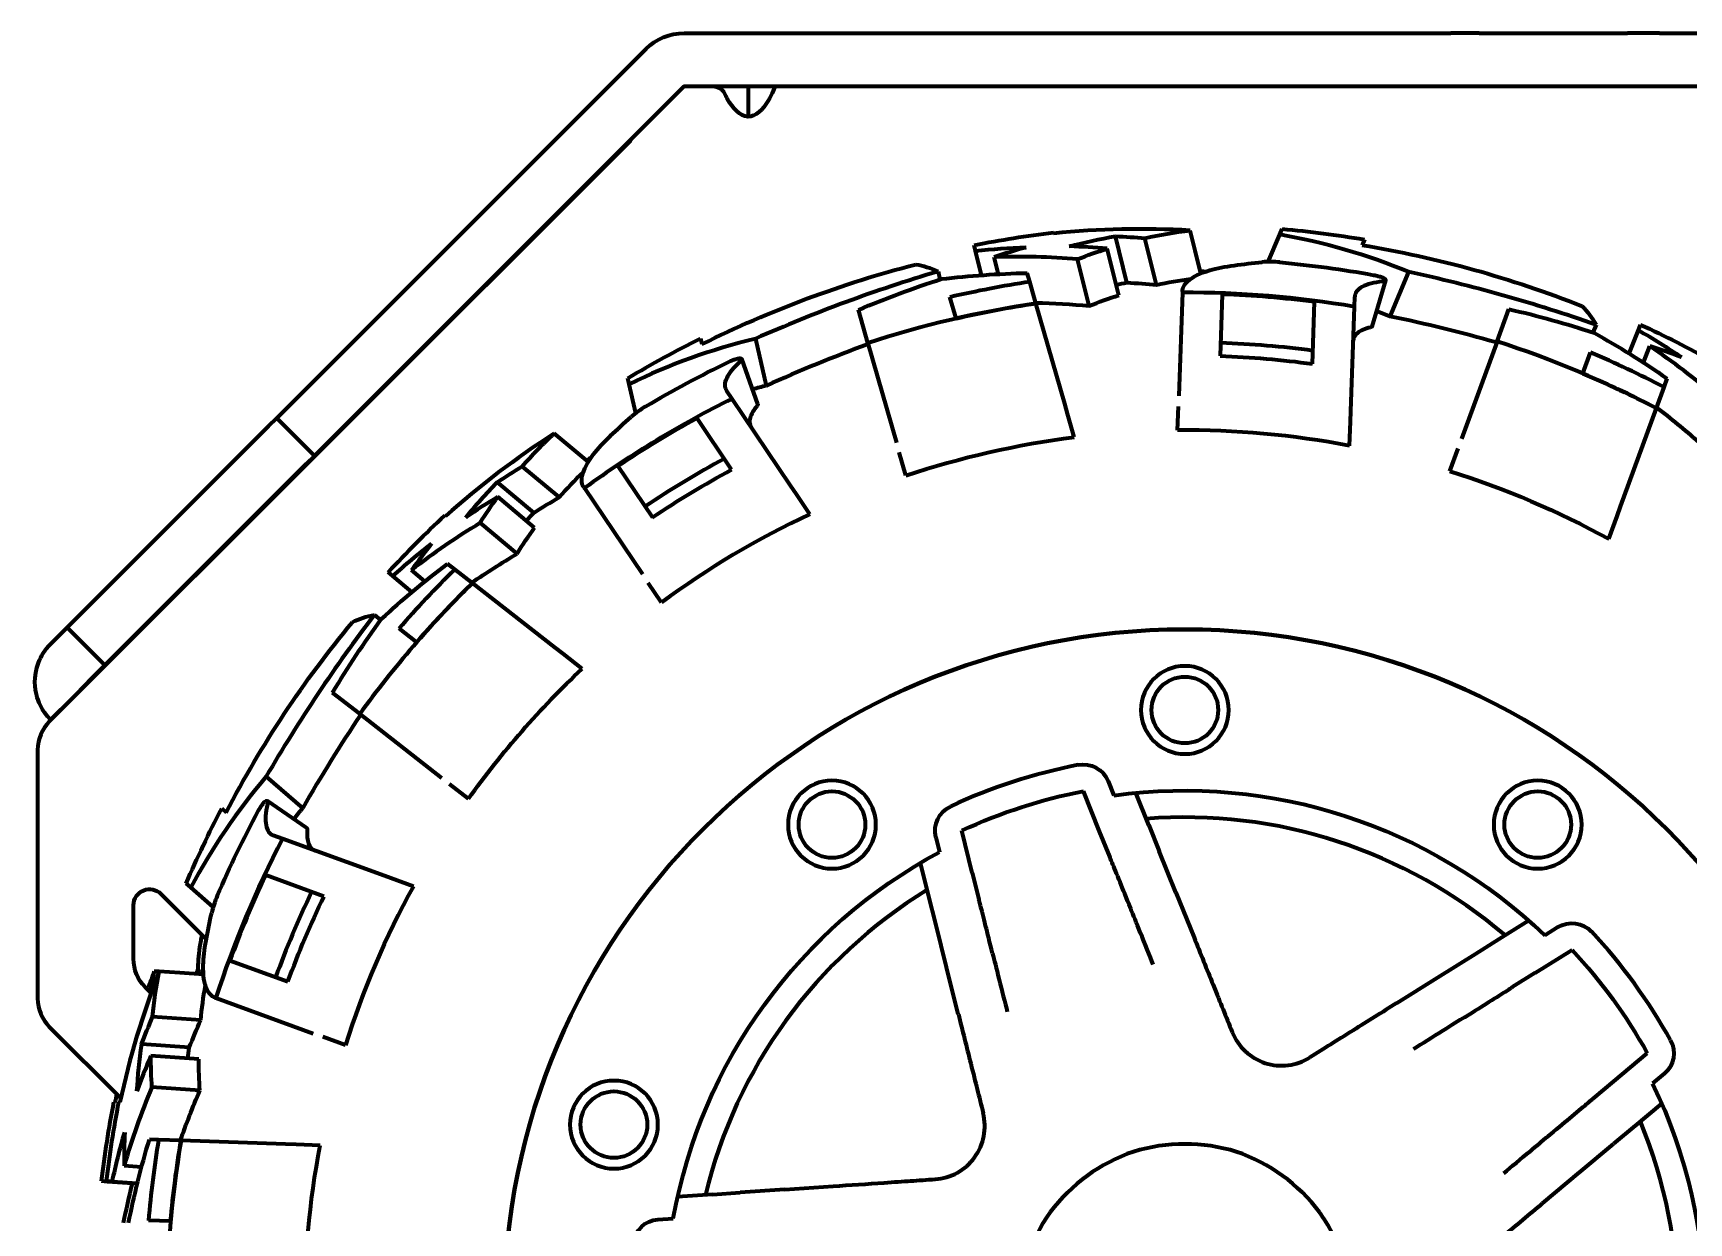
# Model space of a CAD drawing. Header units: millimetres. Extents: x 0 to 1189, y 0 to 841.
# Drawn here: x 471.3 to 533.4, y 652.1 to 696.8 of the extents above; entities that cross this region are included whole.
import ezdxf

# ---------------------------------------------------------------- set-up
doc = ezdxf.new("R2010")
doc.units = ezdxf.units.MM
doc.header["$LTSCALE"] = 0.75
doc.layers.add('Visible', color=7, linetype='Continuous', lineweight=70)

msp = doc.modelspace()

# ---------------------------------------------------------------- linework, layer by layer
at = {"layer": 'Visible', "extrusion": (0, 1, 0)}
for p, q in [((495.725, 696.755), (524.503, 696.755)), ((525.564, 696.755), (524.503, 696.755)), ((525.564, 696.755), (526.685, 696.755)), ((526.685, 696.755), (527.746, 696.755)), ((527.746, 696.755), (531.125, 696.755)), ((532.325, 696.755), (531.125, 696.755)), ((532.325, 696.755), (534.125, 696.755)), ((487.247, 689.109), (494.303, 696.166)), ((495.718, 694.752), (488.661, 687.695)), ((524.503, 694.755), (495.725, 694.755)), ((498.139, 693.614), (498.139, 694.755)), ((525.564, 694.755), (524.503, 694.755)), ((526.685, 694.755), (525.564, 694.755)), ((527.746, 694.755), (526.685, 694.755)), ((531.125, 694.755), (527.746, 694.755)), ((532.325, 694.755), (531.125, 694.755)), ((534.004, 694.755), (532.325, 694.755)), ((493.724, 692.728), (471.91, 670.914)), ((493.724, 692.745), (493.724, 692.759)), ((493.724, 692.745), (493.724, 692.728)), ((487.247, 689.109), (486.497, 688.359)), ((509.585, 689.269), (509.593, 689.235)), ((512.343, 687.39), (511.909, 689.129)), ((513.457, 687.303), (513.02, 689.056)), ((514.906, 688.594), (514.718, 689.348)), ((517.64, 688.168), (518.075, 689.192)), ((518.075, 689.192), (518.166, 689.405)), ((521.256, 689.008), (521.167, 688.8)), ((506.665, 688.581), (506.611, 688.795)), ((506.892, 687.67), (506.665, 688.581)), ((512.04, 686.917), (511.604, 688.667)), ((515.121, 687.734), (514.906, 688.594)), ((480.754, 682.617), (486.497, 688.359)), ((505.259, 687.808), (505.329, 687.507)), ((507.526, 687.71), (507.368, 688.345)), ((510.93, 686.513), (510.493, 688.264)), ((522.912, 687.79), (522.203, 686.121)), ((488.661, 687.695), (487.911, 686.945)), ((508.697, 687.417), (508.602, 687.749)), ((508.929, 686.609), (508.697, 687.417)), ((521.545, 685.747), (522.057, 687.475)), ((487.911, 686.945), (482.168, 681.203)), ((505.93, 686.043), (505.7, 686.844)), ((508.929, 686.609), (508.93, 686.606)), ((510.011, 682.835), (508.93, 686.606)), ((514.424, 687.017), (514.288, 683.132)), ((514.425, 687.055), (514.424, 687.017)), ((515.923, 686.948), (515.842, 684.636)), ((519.305, 684.34), (519.386, 686.662)), ((520.88, 686.483), (520.893, 686.859)), ((502.625, 685.119), (502.268, 686.363)), ((520.743, 682.563), (520.88, 686.483)), ((526.232, 685.176), (526.675, 686.392)), ((496.346, 685.293), (496.397, 685.073)), ((498.402, 685.281), (498.81, 683.515)), ((529.945, 685.804), (529.824, 685.519)), ((531.184, 684.732), (531.536, 685.603)), ((531.536, 685.603), (531.618, 685.807)), ((502.625, 685.119), (503.696, 681.381)), ((526.232, 685.176), (524.903, 681.523)), ((529.45, 683.981), (529.735, 684.765)), ((531.721, 684.392), (531.966, 684.998)), ((498.497, 682.825), (497.896, 684.525)), ((493.665, 683.573), (493.613, 683.799)), ((493.915, 682.489), (493.665, 683.573)), ((532.209, 682.677), (532.496, 683.466)), ((532.496, 683.466), (532.614, 683.791)), ((497.527, 683.03), (497.316, 683.342)), ((499.72, 679.778), (497.527, 683.03)), ((510.119, 682.458), (510.011, 682.835)), ((480.133, 681.995), (480.443, 682.306)), ((480.754, 682.617), (480.443, 682.306)), ((481.858, 680.892), (480.443, 682.306)), ((497.512, 680.37), (496.212, 682.296)), ((510.369, 681.587), (510.119, 682.458)), ((514.243, 681.847), (514.275, 682.743)), ((520.698, 681.265), (520.73, 682.17)), ((520.73, 682.17), (520.743, 682.563)), ((530.866, 678.987), (532.208, 682.674)), ((532.209, 682.677), (532.208, 682.674)), ((472.7, 674.562), (480.133, 681.995)), ((491.453, 681.226), (490.857, 681.726)), ((482.168, 681.203), (481.858, 680.892)), ((492.132, 680.656), (491.453, 681.226)), ((504.051, 680.146), (503.803, 681.008)), ((524.463, 680.315), (524.77, 681.158)), ((474.114, 673.148), (481.547, 680.581)), ((481.858, 680.892), (481.547, 680.581)), ((491.039, 679.331), (489.656, 680.491)), ((493.242, 680.492), (494.536, 678.574)), ((490.086, 678.746), (488.714, 679.897)), ((491.968, 679.699), (491.99, 679.667)), ((499.94, 679.452), (499.72, 679.778)), ((490.12, 678.185), (488.738, 679.344)), ((491.99, 679.667), (494.164, 676.444)), ((500.446, 678.701), (499.94, 679.452)), ((486.751, 678.645), (486.778, 678.622)), ((530.422, 677.767), (530.732, 678.618)), ((530.732, 678.618), (530.866, 678.987)), ((489.459, 677.205), (488.077, 678.365)), ((486.002, 676.173), (485.5, 676.594)), ((487.122, 676.625), (486.849, 676.837)), ((487.784, 676.108), (487.122, 676.625)), ((484.793, 676.371), (484.624, 676.513)), ((485.512, 675.768), (484.793, 676.371)), ((487.784, 676.108), (487.786, 676.105)), ((490.878, 673.69), (487.786, 676.105)), ((494.882, 675.378), (494.381, 676.122)), ((484.11, 674.92), (484.343, 674.718)), ((471.958, 673.821), (472.575, 674.438)), ((472.7, 674.562), (472.575, 674.438)), ((473.99, 673.024), (472.575, 674.438)), ((485.69, 673.886), (485.033, 674.4)), ((491.187, 673.449), (490.878, 673.69)), ((473.99, 673.024), (473.372, 672.407)), ((474.114, 673.148), (473.99, 673.024)), ((491.901, 672.891), (491.187, 673.449)), ((473.372, 672.393), (472.75, 671.77)), ((473.372, 672.393), (473.38, 672.384)), ((472.75, 671.77), (471.958, 670.978)), ((483.56, 671.196), (482.54, 671.993)), ((471.958, 670.978), (471.966, 670.97)), ((483.56, 671.196), (486.623, 668.802)), ((471.471, 669.854), (471.471, 660.51)), ((480.048, 668.845), (481.416, 667.656)), ((487.636, 668.011), (486.929, 668.563)), ((511.638, 668.674), (511.854, 668.136)), ((481.569, 666.914), (480.083, 667.936)), ((511.318, 666.789), (510.71, 668.301)), ((513.165, 667.021), (512.678, 668.232)), ((478.378, 667.647), (478.548, 667.499)), ((480.663, 666.51), (480.309, 666.638)), ((506.542, 665.237), (506.146, 666.817)), ((511.7, 665.841), (511.318, 666.789)), ((513.165, 667.021), (513.558, 666.046)), ((484.349, 665.168), (480.663, 666.51)), ((505.176, 666.574), (505.317, 666.012)), ((514.184, 664.49), (513.558, 666.046)), ((504.912, 664.34), (504.594, 665.605)), ((477.219, 664.679), (477.045, 664.831)), ((482.214, 664.349), (480.031, 665.143)), ((484.718, 665.034), (484.349, 665.168)), ((485.569, 664.724), (484.718, 665.034)), ((506.542, 665.237), (506.791, 664.246)), ((476.095, 664.442), (477.799, 662.739)), ((478.059, 663.949), (477.219, 664.679)), ((505.168, 663.32), (504.912, 664.34)), ((514.184, 664.49), (514.861, 662.806)), ((475.071, 662.002), (475.071, 664.018)), ((505.576, 661.693), (505.168, 663.32)), ((526.31, 662.75), (527.416, 663.444)), ((528.517, 663.19), (528.026, 662.882)), ((525.419, 662.192), (526.31, 662.75)), ((527.667, 661.477), (529.048, 662.342)), ((478.688, 661.938), (480.862, 661.147)), ((506.017, 659.932), (505.576, 661.693)), ((523.998, 661.301), (525.419, 662.192)), ((476.029, 661.522), (475.847, 661.534)), ((476.809, 661.48), (476.033, 661.534)), ((477.694, 661.418), (476.809, 661.48)), ((522.46, 660.337), (523.998, 661.301)), ((527.667, 661.477), (526.802, 660.934)), ((475.73, 660.721), (475.51, 660.941)), ((478.124, 660.547), (478.16, 660.534)), ((478.16, 660.534), (481.813, 659.205)), ((477.589, 659.703), (475.787, 659.829)), ((471.91, 659.45), (474.59, 656.77)), ((477.162, 658.67), (475.375, 658.795)), ((483.021, 658.765), (482.178, 659.072)), ((477.518, 658.236), (475.719, 658.362)), ((530.619, 657.414), (531.869, 658.46)), ((529.835, 656.758), (530.619, 657.414)), ((532.511, 657.693), (532.066, 657.321)), ((477.56, 657.055), (475.759, 657.181)), ((474.336, 656.628), (474.371, 656.625)), ((474.522, 656.628), (474.558, 656.625)), ((531.411, 655.73), (532.412, 656.567)), ((531.411, 655.73), (530.604, 655.055)), ((476.01, 655.212), (475.664, 655.224)), ((476.849, 655.182), (476.01, 655.212)), ((476.849, 655.182), (476.853, 655.182)), ((480.773, 655.045), (476.853, 655.182)), ((481.166, 655.032), (480.773, 655.045)), ((482.071, 655), (481.166, 655.032)), ((529.318, 653.978), (530.604, 655.055)), ((475.369, 654.188), (474.717, 654.234)), ((474.088, 653.638), (473.869, 653.653)), ((474.275, 653.638), (474.055, 653.653)), ((475.025, 653.572), (474.088, 653.638)), ((475.211, 653.572), (474.275, 653.638)), ((529.318, 653.978), (527.926, 652.814)), ((496.788, 653.158), (495.486, 653.069)), ((496.788, 653.158), (497.837, 653.23)), ((499.51, 653.345), (497.837, 653.23)), ((499.51, 653.345), (501.321, 653.469)), ((476.462, 652.155), (475.628, 652.184)), ((494.744, 652.216), (495.322, 652.256))]:
    msp.add_line(p, q, dxfattribs=at)
at = {"layer": 'Visible'}
for centre, radius in [((514.517, 648.819), 25.55), ((514.517, 671.344), 1.25), ((501.277, 667.042), 1.25), ((527.757, 667.042), 1.25), ((493.095, 655.78), 1.25)]:
    msp.add_circle(centre, radius, dxfattribs=at)
at = {"layer": 'Visible', "extrusion": (-2e-16, 0, -1)}
for centre, radius in [((-514.517, 648.819), 25.55), ((-514.517, 671.344), 1.65), ((-501.277, 667.042), 1.65), ((-527.757, 667.042), 1.65), ((-493.095, 655.78), 1.65)]:
    msp.add_circle(centre, radius, dxfattribs=at)
for centre, radius, start, end in [((-495.725, 694.745), 2.01, 45, 90), ((-514.517, 648.819), 40.75, 78.81319, 83.04792), ((-514.517, 648.819), 40.75, 95.13661, 99.51865), ((-514.517, 648.819), 40.53, 99.44406, 111.58619), ((-514.517, 648.819), 40.53, 63.44406, 75.58619), ((-514.517, 648.819), 39, 90.85717, 91.19121), ((-514.517, 648.819), 39.494, 95.18417, 100.32324), ((-514.517, 648.819), 38.201, 77.0098, 81.58854), ((-514.517, 648.819), 40.75, 59.13661, 63.51865), ((-514.517, 648.819), 40.75, 114.81319, 119.04792), ((-514.517, 648.819), 39.494, 59.18417, 64.32324), ((-514.517, 648.819), 35.842, 92.11805, 97.67593), ((-514.517, 648.819), 38.201, 113.0098, 117.58854), ((-514.517, 648.819), 33.029, 71.52529, 82.78561), ((-514.517, 648.819), 39, 54.85717, 55.19121), ((-514.517, 648.819), 35.842, 56.11805, 61.67592), ((-514.517, 648.819), 33.029, 107.52529, 118.78561), ((-514.517, 648.819), 40.75, 42.81319, 47.04792), ((-514.517, 648.819), 38.201, 41.0098, 45.58854), ((-514.517, 648.819), 40.53, 27.44406, 39.58619), ((-514.517, 648.819), 33.029, 35.52529, 46.7856), ((-510.71, 668.301), 1, 78.94354, 158.08299), ((-514.517, 648.819), 19.5, 82.15158, 133.84842), ((-514.517, 648.819), 19.85, 65.05646, 78.94354), ((-514.517, 648.819), 40.75, 23.13661, 27.51865), ((-514.517, 648.819), 39.494, 23.18417, 28.32324), ((-506.146, 666.817), 1, 345.91701, 65.05646), ((-514.517, 648.819), 19.5, 10.15158, 61.84842), ((-475.671, 664.018), 0.6, 0, 135), ((-514.517, 648.819), 35.842, 20.11805, 25.67592), ((-529.048, 662.342), 1, 57.91701, 137.05646), ((-514.517, 648.819), 19.85, 137.05646, 150.94354), ((-476.571, 662.002), 1.5, 315, 0), ((-514.331, 648.819), 39, 18.87691, 19.19121), ((-514.517, 648.819), 39, 18.85717, 19.19121), ((-531.869, 658.46), 1, 150.94354, 230.08299), ((-514.517, 648.819), 19.5, 154.15158, 205.84842), ((-514.331, 648.819), 40.75, 6.81319, 11.04792), ((-514.517, 648.819), 40.75, 6.81319, 11.04792), ((-514.517, 648.819), 38.201, 5.0098, 9.58854), ((-514.517, 648.819), 33.029, 359.52529, 10.78561), ((-494.813, 651.219), 1, 6.94354, 86.08299)]:
    msp.add_arc(centre, radius, start, end, dxfattribs=at)
at = {"layer": 'Visible'}
for centre, radius, start, end in [((495.725, 694.745), 0.01, 90, 135), ((512.882, 656.471), 32.929, 86.80366, 95.73198), ((514.085, 666.394), 23.145, 67.58187, 80.07239), ((521.778, 632.419), 57.8, 106.60626, 113.85551), ((508.288, 663.474), 24.888, 84.9161, 92.11885), ((517.725, 684.417), 3.752, 84.48694, 94.67138), ((510.752, 631.284), 57.8, 70.60626, 77.85551), ((514.517, 648.819), 39.034, 98.57426, 103.05446), ((514.517, 648.819), 38.198, 98.41078, 108.13968), ((514.517, 648.819), 38.198, 80.41078, 90.13968), ((514.517, 648.819), 38.155, 82.66924, 87.88911), ((513.904, 665.852), 21.902, 67.73391, 69.11182), ((511.031, 631.894), 55.367, 74.07973, 78.35842), ((503.837, 662.783), 23.145, 103.58187, 116.07239), ((521.645, 633.077), 55.367, 110.07973, 114.35842), ((514.517, 648.819), 36.332, 82.40097, 87.88354), ((514.517, 648.819), 38.198, 62.41078, 72.13968), ((514.517, 648.819), 39.034, 62.57426, 67.05446), ((518.091, 664.336), 24.888, 48.9161, 56.11886), ((504.01, 662.239), 21.902, 103.73391, 105.11182), ((514.517, 648.819), 38.198, 116.41078, 126.13968), ((514.517, 648.819), 38.155, 118.66924, 123.88911), ((496.189, 679.504), 3.752, 120.48694, 130.67138), ((508.697, 654.049), 32.929, 122.80366, 131.73198), ((514.517, 648.819), 33.029, 79.21439, 90.47471), ((514.517, 648.819), 36.332, 118.40097, 123.88354), ((514.517, 648.819), 33.029, 115.21439, 126.47471), ((500.864, 657.013), 24.888, 120.9161, 128.11885), ((514.517, 648.819), 39.034, 134.57426, 139.05446), ((514.517, 648.819), 38.198, 134.41078, 144.13968), ((529.531, 640.154), 57.199, 142.56816, 149.8936), ((472.971, 669.854), 1.5, 135, 180), ((514.517, 648.819), 20.85, 101.05646, 114.94354), ((497.669, 653.839), 23.145, 139.58187, 152.07239), ((498.128, 653.5), 21.902, 139.73391, 141.11182), ((514.517, 648.819), 18.5, 49.50853, 94.49147), ((514.517, 648.819), 38.198, 152.41078, 162.13968), ((514.517, 648.819), 38.155, 154.66924, 159.88911), ((481.653, 662.87), 3.752, 156.48693, 166.67138), ((514.517, 648.819), 36.332, 154.40097, 159.88354), ((514.517, 648.819), 33.029, 151.21439, 162.47471), ((514.517, 648.819), 18.5, 121.50853, 166.49147), ((514.517, 648.819), 20.85, 29.05646, 42.94354), ((506.734, 649.629), 32.929, 158.80366, 167.73198), ((472.971, 660.51), 1.5, 180, 225), ((518.148, 659.995), 2, 201.91701, 252), ((518.148, 659.995), 2, 252, 302.08299), ((498.655, 647.423), 24.888, 156.9161, 164.11885), ((505.011, 655.726), 2, 324, 14.08299), ((514.517, 648.819), 18.5, 337.50853, 22.49147), ((514.517, 648.819), 39.034, 170.57426, 175.05446), ((514.517, 648.819), 38.198, 170.41078, 180.13968), ((514.517, 648.438), 6.613, 73.01885, 106.97917), ((505.011, 655.726), 2, 273.91701, 324), ((514.741, 648.511), 6.614, 109.02175, 142.98022), ((514.293, 648.51), 6.614, 37.02175, 70.98022), ((514.879, 648.701), 6.613, 145.01885, 178.97917)]:
    msp.add_arc(centre, radius, start, end, dxfattribs=at)
at = {"layer": 'Visible', "extrusion": (-2e-16, 0, -1)}
for centre, major_axis, ratio, start_param, end_param in [((516.442, 642.763), (-11.391, 45.684), 0.707105, 0.206289, 0.238955), ((514.924, 642.036), (-11.464, 45.975), 0.707105, 0.097082, 0.153494), ((524.562, 641.34), (-11.876, 47.637), 0.579244, -0.080976, -0.039581), ((516.121, 633.455), (-12.606, 54.598), 0.196114, 0.08149, 0.150213), ((515.005, 643.568), (12.916, 43.604), 0.768445, -0.330094, -0.300629), ((517.894, 647.872), (-11.46, 39.972), 0.922984, -0.115233, -0.028667), ((516.424, 642.843), (-10.947, 43.906), 0.707107, 0.214684, 0.248745), ((524.514, 641.367), (-11.434, 45.847), 0.579247, -0.082504, -0.039493), ((516.693, 646.068), (14.223, 39.074), 0.922984, -0.115233, -0.028667), ((506.784, 635.447), (21.894, 51.58), 0.196114, 0.08149, 0.150213), ((510.86, 643.093), (17.749, 43.933), 0.707105, 0.097082, 0.153494), ((517.998, 644.858), (-15.181, 42.868), 0.768445, -0.330094, -0.300629), ((519.634, 645.051), (-36.068, 30.264), 0.707105, 0.206289, 0.238955), ((527.04, 648.672), (-37.608, 31.559), 0.579244, -0.080976, -0.039581), ((519.571, 645.108), (-34.663, 29.082), 0.7071, 0.214721, 0.248784), ((526.984, 648.664), (-36.197, 30.373), 0.579245, -0.082535, -0.039524), ((518.833, 643.571), (-36.299, 30.456), 0.707105, 0.097082, 0.153494), ((517.806, 650.038), (-32.766, 25.602), 0.922984, -0.115233, -0.028667), ((524.845, 637.332), (-42.29, 36.761), 0.196114, 0.08149, 0.150213), ((519.661, 647.661), (-37.479, 25.758), 0.768445, -0.330094, -0.300629), ((519.475, 647.661), (-37.479, 25.758), 0.768445, -0.330094, -0.324406), ((520.871, 648.778), (-46.968, 3.284), 0.707105, 0.206289, 0.238955), ((520.787, 648.787), (-45.137, 3.155), 0.707104, 0.214701, 0.248764), ((524.735, 656.061), (-48.975, 3.426), 0.579244, -0.080976, -0.039581), ((524.694, 656.021), (-47.137, 3.297), 0.579244, -0.082552, -0.039542), ((521.093, 647.11), (-47.268, 3.304), 0.707105, 0.097082, 0.153494), ((520.907, 647.11), (-47.268, 3.304), 0.707104, 0.097082, 0.097472)]:
    msp.add_ellipse(centre, major_axis=major_axis, ratio=ratio, start_param=start_param, end_param=end_param, dxfattribs=at)
at = {"layer": 'Visible'}
for centre, major_axis, start_param, end_param in [((520.517, 643.27), (-11.367, 45.595), 0.018211, 0.055859), ((515.03, 642.285), (-11.413, 45.772), -0.239, -0.197244), ((516.109, 640.803), (17.604, 43.568), 0.018211, 0.055859), ((518.773, 643.834), (-36.138, 30.322), -0.239, -0.197244), ((522.633, 647.856), (-35.996, 30.206), 0.018211, 0.055859), ((520.89, 647.288), (-47.059, 3.29), -0.239, -0.197244), ((521.649, 652.81), (-46.876, 3.279), 0.018211, 0.055859)]:
    msp.add_ellipse(centre, major_axis=major_axis, ratio=0.707106, start_param=start_param, end_param=end_param, dxfattribs=at)
for points, knots in [([(497.273, 694.446), (497.128, 694.749), (496.868, 694.753), (496.581, 694.755), (496.524, 694.755), (496.465, 694.755), (496.407, 694.755)], [0, 0, 0, 0, 0.871626, 0.871626, 0.871626, 1.047198, 1.047198, 1.047198, 1.047198]), ([(499.139, 694.755), (499.139, 694.755), (499.042, 694.484), (498.874, 694.199), (498.683, 693.877), (498.402, 693.604), (498.12, 693.614), (497.83, 693.625), (497.545, 693.941), (497.362, 694.272), (497.329, 694.332), (497.299, 694.391), (497.273, 694.446)], [-2.617994, -2.617994, -2.617994, -2.617994, -1.873033, -1.873033, -1.873033, -1.028768, -1.028768, -1.028768, -0.158034, -0.158034, -0.158034, 0, 0, 0, 0]), ([(514.425, 687.055), (514.43, 687.191), (514.499, 687.322), (514.803, 687.601), (515.081, 687.74), (515.715, 687.928), (516.022, 687.99), (516.363, 688.036)], [-0.8006859, -0.8006859, -0.8006859, -0.8006859, -0.6609792, -0.6609792, -0.4774176, -0.4774176, -0.3470042, -0.3470042, -0.3470042, -0.3470042]), ([(521.944, 687.43), (521.614, 687.395), (521.353, 687.327), (520.994, 687.132), (520.899, 687.007), (520.893, 686.859)], [0.0000001, 0.0000001, 0.0000001, 0.0000001, 0.1610957, 0.1610957, 0.3221415, 0.3221415, 0.3221415, 0.3221415]), ([(521.595, 687.674), (521.613, 687.67), (521.632, 687.667), (521.692, 687.654), (521.733, 687.644), (521.822, 687.62), (521.868, 687.605), (521.954, 687.571), (521.99, 687.553), (522.043, 687.517), (522.057, 687.5), (522.059, 687.469), (522.048, 687.457), (522.005, 687.439), (521.978, 687.433), (521.944, 687.43)], [-0.318504, -0.318504, -0.318504, -0.318504, -0.3128202, -0.3128202, -0.2999436, -0.2999436, -0.2831266, -0.2831266, -0.2636299, -0.2636299, -0.2433808, -0.2433808, -0.2231503, -0.2231503, -0.2067842, -0.2067842, -0.2067842, -0.2067842]), ([(521.48, 685.707), (521.276, 685.657), (521.117, 685.59), (520.899, 685.421), (520.841, 685.321), (520.836, 685.206), (520.836, 685.205), (520.836, 685.204)], [0, 0, 0, 0, 0.1266258, 0.1266258, 0.2518413, 0.2518413, 0.2532367, 0.2532367, 0.2532367, 0.2532367]), ([(521.545, 685.747), (521.543, 685.739), (521.538, 685.733), (521.518, 685.719), (521.502, 685.712), (521.48, 685.707)], [-0.07925739, -0.07925739, -0.07925739, -0.07925739, -0.06934781, -0.06934781, -0.05562268, -0.05562268, -0.05562268, -0.05562268]), ([(497.831, 684.421), (497.584, 684.199), (497.413, 683.991), (497.237, 683.622), (497.233, 683.465), (497.316, 683.342)], [0.0000001, 0.0000001, 0.0000001, 0.0000001, 0.1610957, 0.1610957, 0.3221415, 0.3221415, 0.3221415, 0.3221415]), ([(497.405, 684.413), (497.422, 684.421), (497.439, 684.429), (497.495, 684.454), (497.534, 684.47), (497.62, 684.503), (497.666, 684.518), (497.755, 684.541), (497.796, 684.548), (497.859, 684.55), (497.881, 684.544), (497.901, 684.521), (497.899, 684.504), (497.874, 684.464), (497.856, 684.444), (497.831, 684.421)], [-0.318504, -0.318504, -0.318504, -0.318504, -0.3128202, -0.3128202, -0.2999436, -0.2999436, -0.2831266, -0.2831266, -0.2636299, -0.2636299, -0.2433808, -0.2433808, -0.2231503, -0.2231503, -0.2067842, -0.2067842, -0.2067842, -0.2067842]), ([(498.497, 682.825), (498.5, 682.818), (498.5, 682.81), (498.492, 682.787), (498.483, 682.771), (498.468, 682.754)], [-0.07925739, -0.07925739, -0.07925739, -0.07925739, -0.06934781, -0.06934781, -0.05562268, -0.05562268, -0.05562268, -0.05562268]), ([(498.468, 682.754), (498.333, 682.595), (498.243, 682.447), (498.166, 682.182), (498.178, 682.067), (498.241, 681.971), (498.242, 681.97), (498.243, 681.969)], [0, 0, 0, 0, 0.1266197, 0.1266197, 0.2518345, 0.2518345, 0.2532366, 0.2532366, 0.2532366, 0.2532366]), ([(491.968, 679.699), (491.892, 679.812), (491.871, 679.958), (491.953, 680.362), (492.097, 680.638), (492.499, 681.163), (492.71, 681.394), (492.96, 681.631)], [-0.8006859, -0.8006859, -0.8006859, -0.8006859, -0.6609792, -0.6609792, -0.4774176, -0.4774176, -0.3470042, -0.3470042, -0.3470042, -0.3470042]), ([(471.435, 671.89), (471.377, 672.11), (471.302, 672.594), (471.502, 673.118), (471.598, 673.368), (471.754, 673.617), (471.958, 673.821)], [-3.158197, -3.158197, -3.158197, -3.158197, -2.354814, -2.354814, -2.354814, -1.971798, -1.971798, -1.971798, -1.971798]), ([(479.751, 667.557), (479.76, 667.573), (479.769, 667.59), (479.8, 667.643), (479.822, 667.679), (479.872, 667.756), (479.901, 667.795), (479.959, 667.867), (479.988, 667.896), (480.039, 667.935), (480.06, 667.943), (480.089, 667.936), (480.098, 667.921), (480.101, 667.874), (480.098, 667.847), (480.091, 667.814)], [-0.318504, -0.318504, -0.318504, -0.318504, -0.3128202, -0.3128202, -0.2999436, -0.2999436, -0.2831266, -0.2831266, -0.2636299, -0.2636299, -0.2433808, -0.2433808, -0.2231503, -0.2231503, -0.2067842, -0.2067842, -0.2067842, -0.2067842]), ([(480.091, 667.814), (480.022, 667.489), (480.006, 667.22), (480.08, 666.818), (480.17, 666.689), (480.309, 666.638)], [0.0000001, 0.0000001, 0.0000001, 0.0000001, 0.1610957, 0.1610957, 0.3221415, 0.3221415, 0.3221415, 0.3221415]), ([(481.569, 666.914), (481.575, 666.91), (481.579, 666.903), (481.587, 666.88), (481.588, 666.862), (481.586, 666.84)], [-0.07925739, -0.07925739, -0.07925739, -0.07925739, -0.06934781, -0.06934781, -0.05562268, -0.05562268, -0.05562268, -0.05562268]), ([(481.586, 666.84), (481.571, 666.631), (481.586, 666.459), (481.679, 666.199), (481.756, 666.113), (481.863, 666.073), (481.865, 666.072), (481.866, 666.072)], [0, 0, 0, 0, 0.1266197, 0.1266197, 0.2518345, 0.2518345, 0.2532366, 0.2532366, 0.2532366, 0.2532366]), ([(512.484, 663.891), (512.324, 664.29), (512.189, 664.625), (511.962, 665.189), (511.858, 665.448), (511.743, 665.734), (511.714, 665.807), (511.7, 665.841)], [1.7902439, 1.7902439, 1.7902439, 1.7902439, 2.0572112, 2.0572112, 2.3687753, 2.3687753, 2.5871882, 2.5871882, 2.5871882, 2.5871882]), ([(507.303, 662.207), (507.198, 662.625), (507.11, 662.975), (506.962, 663.564), (506.894, 663.835), (506.819, 664.134), (506.8, 664.211), (506.791, 664.246)], [-8.9311151, -8.9311151, -8.9311151, -8.9311151, -8.6641467, -8.6641467, -8.3525826, -8.3525826, -8.1341697, -8.1341697, -8.1341697, -8.1341697]), ([(513.33, 661.79), (513.195, 662.126), (513.019, 662.564), (512.702, 663.351), (512.58, 663.653), (512.484, 663.891)], [0.000001, 0.000001, 0.000001, 0.000001, 0.1317049, 0.1317049, 0.240232, 0.240232, 0.240232, 0.240232]), ([(477.506, 661.431), (477.499, 661.536), (477.496, 661.649), (477.506, 662.044), (477.541, 662.355), (477.604, 662.693)], [-0.5345976, -0.5345976, -0.5345976, -0.5345976, -0.4774176, -0.4774176, -0.3470042, -0.3470042, -0.3470042, -0.3470042]), ([(478.124, 660.547), (477.996, 660.594), (477.893, 660.7), (477.722, 661.075), (477.676, 661.383), (477.693, 662.044), (477.728, 662.355), (477.79, 662.693)], [-0.8006859, -0.8006859, -0.8006859, -0.8006859, -0.6609792, -0.6609792, -0.4774176, -0.4774176, -0.3470042, -0.3470042, -0.3470042, -0.3470042]), ([(514.862, 662.805), (515.098, 662.219), (515.341, 661.615), (515.716, 660.682), (515.843, 660.366), (516.054, 659.842), (516.18, 659.528), (516.293, 659.248)], [-0.4080662, -0.4080662, -0.4080662, -0.4080662, -0.2206611, -0.2206611, -0.1102605, -0.1102605, -0.000001, -0.000001, -0.000001, -0.000001]), ([(507.303, 662.207), (507.365, 661.959), (507.444, 661.643), (507.651, 660.819), (507.765, 660.362), (507.854, 660.01)], [0.000128, 0.000128, 0.000128, 0.000128, 0.1731678, 0.1731678, 0.3834243, 0.3834243, 0.3834243, 0.3834243]), ([(525.021, 659.817), (525.385, 660.046), (525.691, 660.238), (526.206, 660.561), (526.443, 660.709), (526.704, 660.873), (526.771, 660.915), (526.802, 660.934)], [-8.9311151, -8.9311151, -8.9311151, -8.9311151, -8.6641467, -8.6641467, -8.3525826, -8.3525826, -8.1341697, -8.1341697, -8.1341697, -8.1341697]), ([(506.018, 659.931), (506.171, 659.319), (506.33, 658.687), (506.574, 657.712), (506.657, 657.382), (506.795, 656.833), (506.877, 656.505), (506.951, 656.213)], [0.0001795, 0.0001795, 0.0001795, 0.0001795, 0.228271, 0.228271, 0.3626383, 0.3626383, 0.4968343, 0.4968343, 0.4968343, 0.4968343]), ([(522.459, 660.336), (521.924, 660.001), (521.372, 659.655), (520.52, 659.121), (520.232, 658.94), (519.753, 658.64), (519.466, 658.46), (519.211, 658.3)], [0.0001795, 0.0001795, 0.0001795, 0.0001795, 0.228271, 0.228271, 0.3626383, 0.3626383, 0.4968343, 0.4968343, 0.4968343, 0.4968343]), ([(525.021, 659.817), (524.803, 659.682), (524.527, 659.509), (523.808, 659.058), (523.409, 658.807), (523.102, 658.615)], [0.000128, 0.000128, 0.000128, 0.000128, 0.1731678, 0.1731678, 0.3834243, 0.3834243, 0.3834243, 0.3834243]), ([(528.223, 655.41), (528.553, 655.686), (528.83, 655.918), (529.297, 656.307), (529.51, 656.486), (529.747, 656.684), (529.807, 656.735), (529.835, 656.758)], [1.7902439, 1.7902439, 1.7902439, 1.7902439, 2.0572112, 2.0572112, 2.3687753, 2.3687753, 2.5871882, 2.5871882, 2.5871882, 2.5871882]), ([(526.486, 653.956), (526.764, 654.189), (527.126, 654.491), (527.777, 655.036), (528.027, 655.245), (528.223, 655.41)], [0.000001, 0.000001, 0.000001, 0.000001, 0.1317049, 0.1317049, 0.240232, 0.240232, 0.240232, 0.240232]), ([(501.322, 653.469), (501.952, 653.512), (502.602, 653.556), (503.605, 653.625), (503.945, 653.648), (504.509, 653.687), (504.846, 653.71), (505.147, 653.731)], [-0.4080662, -0.4080662, -0.4080662, -0.4080662, -0.2206611, -0.2206611, -0.1102605, -0.1102605, -0.000001, -0.000001, -0.000001, -0.000001]), ([(519.573, 645.145), (519.897, 645.591), (520.2, 646.159), (520.609, 647.385), (520.746, 648.03), (520.786, 649.396), (520.653, 650.091), (520.229, 651.422), (519.915, 652.023), (519.573, 652.493)], [-0.6266481, -0.6266481, -0.6266481, -0.6266481, -0.4636292, -0.4636292, -0.3283763, -0.3283763, -0.1740709, -0.1740709, 0, 0, 0, 0]), ([(527.925, 652.813), (527.44, 652.408), (526.941, 651.99), (526.17, 651.345), (525.909, 651.126), (525.475, 650.764), (525.216, 650.547), (524.984, 650.353)], [-0.4080662, -0.4080662, -0.4080662, -0.4080662, -0.2206611, -0.2206611, -0.1102605, -0.1102605, -0.000001, -0.000001, -0.000001, -0.000001])]:
    msp.add_open_spline(points, degree=3, knots=knots, dxfattribs=at)
for points in [[(510.181, 688.751), (510.75, 688.898), (511.327, 689.024), (511.909, 689.129)], [(513.02, 689.056), (513.561, 689.178), (514.131, 689.277), (514.718, 689.348)], [(505.381, 687.524), (506.425, 687.647), (507.505, 687.724), (508.602, 687.749)], [(511.94, 687.316), (512.074, 687.342), (512.208, 687.367), (512.343, 687.39)], [(513.457, 687.303), (513.873, 687.396), (514.305, 687.473), (514.747, 687.535)], [(508.923, 686.632), (509.584, 686.62), (510.254, 686.58), (510.93, 686.513)], [(529.876, 685.502), (530.793, 684.988), (531.712, 684.415), (532.614, 683.791)], [(532.217, 682.698), (532.745, 682.3), (533.264, 681.874), (533.771, 681.422)], [(489.656, 680.491), (490.021, 680.908), (490.424, 681.323), (490.857, 681.726)], [(487.538, 678.576), (487.912, 679.029), (488.304, 679.47), (488.714, 679.897)], [(491.039, 679.331), (491.321, 679.65), (491.625, 679.966), (491.947, 680.276)], [(489.804, 678.449), (489.897, 678.549), (489.991, 678.648), (490.086, 678.746)], [(487.765, 676.122), (488.307, 676.501), (488.873, 676.863), (489.459, 677.205)], [(484.376, 674.762), (485.148, 675.475), (485.977, 676.172), (486.849, 676.837)], [(473.372, 672.407), (473.369, 672.404), (473.369, 672.399), (473.37, 672.397)], [(473.372, 672.393), (473.371, 672.394), (473.37, 672.396), (473.37, 672.397)], [(471.958, 670.978), (471.628, 671.308), (471.48, 671.719), (471.435, 671.89)], [(483.593, 671.17), (482.833, 670.04), (482.103, 668.864), (481.416, 667.656)], [(512.485, 663.891), (512.484, 663.892), (512.484, 663.892), (512.484, 663.893)], [(507.302, 662.207), (507.302, 662.208), (507.302, 662.209), (507.302, 662.209)], [(475.847, 661.534), (475.761, 661.31), (475.676, 661.084), (475.594, 660.858)], [(475.711, 660.741), (475.75, 661.003), (475.795, 661.268), (475.847, 661.534)], [(475.787, 659.829), (475.838, 660.381), (475.92, 660.954), (476.033, 661.534)], [(477.589, 659.703), (477.63, 660.127), (477.689, 660.562), (477.767, 661.002)], [(525.021, 659.818), (525.021, 659.818), (525.022, 659.818), (525.022, 659.819)], [(475.199, 657.035), (475.236, 657.621), (475.294, 658.209), (475.375, 658.795)], [(477.108, 658.265), (477.124, 658.4), (477.142, 658.535), (477.162, 658.67)], [(474.438, 656.922), (474.415, 656.823), (474.393, 656.724), (474.371, 656.625)], [(476.827, 655.183), (477.042, 655.808), (477.287, 656.434), (477.56, 657.055)], [(474.883, 652.091), (475.089, 653.122), (475.35, 654.173), (475.664, 655.224)], [(528.223, 655.41), (528.224, 655.41), (528.224, 655.41), (528.225, 655.411)], [(474.697, 652.091), (474.795, 652.585), (474.907, 653.084), (475.031, 653.585)]]:
    msp.add_open_spline(points, degree=3, dxfattribs=at)

doc.saveas('drawing.dxf')
